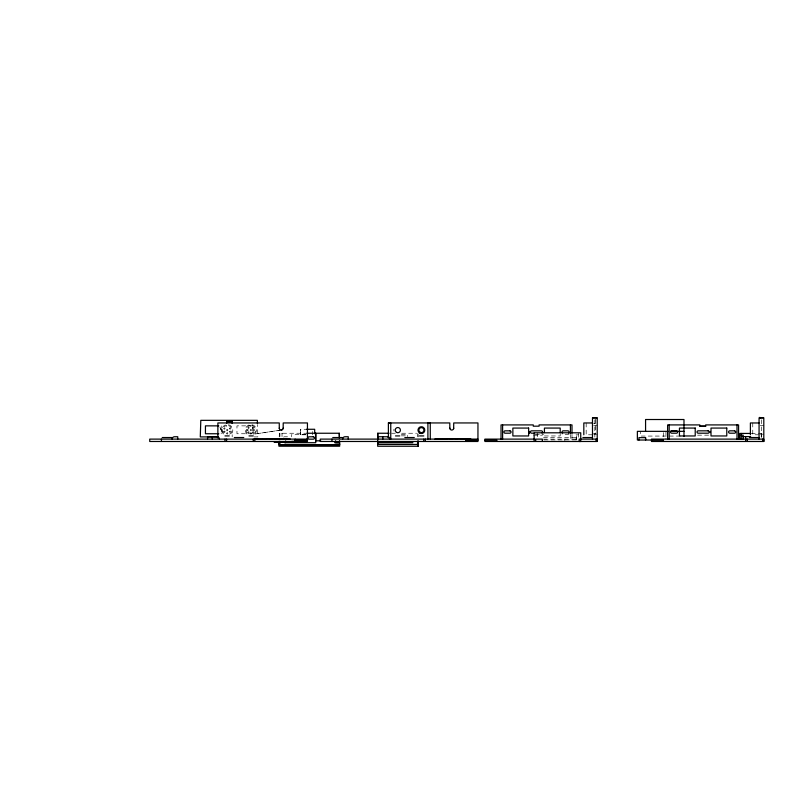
<?xml version="1.0" encoding="UTF-8"?>
<svg xmlns="http://www.w3.org/2000/svg" width="804" height="804" viewBox="0 0 804 804"><rect width="100%" height="100%" fill="white"/><g stroke="black" fill="none" stroke-linecap="round" stroke-linejoin="round"><path stroke-width="0.6" stroke-dasharray="4.02 3.01" d="M282.023 436.632L282.023 433.245L282.023 436.793M308.073 429.276L300.626 429.276L300.636 434.793L308.073 434.793M312.304 434.793L312.304 431.487M300.626 432.19L300.636 434.793L300.636 429.276M279.229 436.964L279.34 433.245L306.093 433.245M246.979 434.029A5.517 5.517 0 0 1 246.979 426.22A5.517 5.517 0 0 1 254.788 426.22A5.517 5.517 0 0 1 254.788 434.029L281.249 430.05M254.788 434.029L280.526 430.16M279.34 433.245L279.923 433.245L279.923 436.703M593.533 423.577L595.643 423.577M593.674 425.487L597.221 425.487M760.252 425.487L763.8 425.487M391.578 433.245L395.337 433.245M401.598 433.245L416.633 433.245M593.533 433.356L595.643 433.356M751.237 433.436L761.468 433.436M593.674 434.16L597.221 434.16M760.252 434.16L763.8 434.16M535.303 434.381L541.434 434.381A2.362 2.362 0 0 0 542.61 434.059M306.073 434.552L291.681 434.552L291.681 436.833M401.307 434.421L407.437 434.421L407.437 436.622M576.006 434.853L578.367 434.853M592.488 434.793L586.176 434.793L586.176 422.964M759.066 434.793L752.765 434.793L752.765 422.964M533.464 435.165L542.087 435.165A2.382 2.382 0 0 0 543.484 433.989M697.581 435.165L708.666 435.165M401.307 435.838L407.437 435.838M680.375 436.069L640.527 436.069L640.527 431.346M254.114 436.904L257.873 436.904L257.501 425.075M543.504 437.537L578.367 437.537L578.367 432.803M543.313 439.115L578.247 439.115M544.107 439.899L578.367 439.899M219.934 427.256L222.537 432.884L219.944 427.366M417.889 433.245L418.01 436.974M417.929 434.421L418 436.793M761.438 419.788L761.438 437.135M761.247 433.436L761.247 437.275M665.963 431.336L665.963 439.024M663.601 432.582L663.601 437.537M595.643 418.824L595.643 434.14M594.849 419.788L594.849 437.135M576.317 439.899L576.317 435.014L576.006 439.899M571.996 434.381L571.996 439.115M570.418 434.381L570.418 439.115M564.8 439.115L564.8 441.476M560.197 433.708L560.197 435.959L544.429 435.959L544.429 433.708M537.283 432.803L537.283 437.537M232.175 434.703L232.175 436.904M221.211 425.859L221.211 433.748M223.411 434.029A5.517 5.517 0 0 1 223.411 426.22A5.517 5.517 0 0 1 231.22 426.22A5.517 5.517 0 0 1 231.22 434.029M229.683 434.22A4.734 4.734 0 0 0 228.537 425.557L227.924 425.477L227.924 426.582L226.698 426.582L226.698 425.477L226.085 425.557A4.734 4.734 0 0 0 224.949 434.22M253.25 434.22A4.734 4.734 0 0 0 252.104 425.557L251.491 425.477L251.491 426.582L250.275 426.582L250.275 425.477L249.662 425.557A4.734 4.734 0 0 0 248.516 434.22M569.111 434.059A2.362 2.362 0 0 1 567.925 434.381L563.192 434.381A2.362 2.362 0 0 1 562.016 434.059M394.01 431.145A3.94 3.94 0 0 1 394.01 429.105M283.631 437.145A1.186 1.186 0 0 1 284.465 436.793L288.686 436.793A1.186 1.186 0 0 1 289.52 437.145M223.743 428.301C224.708 431.316 226.085 426.18 223.743 428.301M223.743 431.547C224.708 434.552 226.085 429.416 223.743 431.547M226.547 429.919C227.522 432.934 228.889 427.798 226.547 429.919M226.547 433.165C227.522 436.18 228.889 431.034 226.547 433.165M229.361 428.301C230.326 431.316 231.703 426.18 229.361 428.301M229.361 431.547C230.326 434.552 231.703 429.416 229.361 431.547M246.878 429.919C247.843 432.934 249.22 427.798 246.878 429.919M247.833 432.21C248.798 435.225 250.175 430.09 247.833 432.21M250.124 429.919C251.089 432.934 252.466 427.798 250.124 429.919M252.416 427.627C253.381 430.642 254.757 425.507 252.416 427.627M252.416 432.21C253.381 435.225 254.757 430.09 252.416 432.21M253.17 429.919C254.134 432.934 255.511 427.798 253.17 429.919M247.843 427.587C248.637 430.653 250.305 425.597 247.843 427.587M250.155 433.065C250.717 436.18 252.757 431.266 250.155 433.065M252.737 425.859L236.969 425.859L236.969 433.748L252.737 433.748L252.737 425.859"/><path stroke-width="1.21" d="M161.443 441.476L161.443 439.115M314.676 433.688L314.676 429.276L306.455 429.276M331.962 441.476L331.962 439.115M335.61 440.813L335.6 442.713L339.549 442.713L339.62 444.753L279.923 444.763L279.923 441.306M417.577 442.713L417.577 444.441L417.577 441.316M534.71 439.115L484.892 439.115L484.892 441.476L597.221 441.476L597.221 439.115L579.161 439.115L579.161 441.476L580.739 441.476L580.739 432.803L534.127 432.803L534.127 441.476M645.572 437.647L645.572 440.019L645.572 437.647L638.949 437.647L638.949 440.019M763.8 441.476L763.8 439.115L651.481 439.115L651.481 441.476L763.8 441.476L763.8 417.819L759.066 417.819L759.066 439.115M389.066 433.245L377.79 433.245L377.679 446.25L418.281 446.25L418.12 440.713M279.038 443.175L278.948 446.22L339.66 446.22L339.499 440.692M278.988 444.763L279.099 441.306M283.149 428.582L283.219 422.944L307.45 422.944L307.44 440.22L295.138 440.22M453.657 428.582L453.727 422.944L477.958 422.944L477.948 440.22L465.647 440.22M217.874 437.868L217.874 422.944L279.269 422.944L279.269 428.08A1.97 1.97 0 0 0 281.249 430.05L281.752 429.979M759.609 417.819L763.478 417.819M278.385 442.391L279.279 442.391M280.204 442.391L281.098 442.391M760.574 417.819L759.559 417.819L759.85 417.346M226.658 421.447L232.175 421.447M226.658 422.371L232.175 422.371M388.392 437.868L388.392 422.944L449.778 422.944L449.848 428.582M592.488 422.964L583.815 422.964L583.815 434.793M759.066 422.964L750.393 422.964L750.393 434.793M218.788 425.859L205.442 425.859L205.442 433.748L218.788 433.748M667.611 439.115L667.611 424.914L699.852 424.914L699.852 426.18L705.691 426.18L705.691 424.914L738.585 424.914L738.585 439.115M699.852 426.18L705.691 426.18M668.044 431.346L637.371 431.346L637.371 440.019L651.773 440.019M670.496 431.346L683.983 431.346M534.077 433.195L531.625 433.195A1.186 1.186 0 0 1 530.449 432.019A1.186 1.186 0 0 1 531.625 430.833L541.434 430.833A1.186 1.186 0 0 1 542.027 433.034M306.806 433.245L339.268 433.245L339.419 438.21M750.634 433.436L739.801 433.436L739.801 439.175M741.218 435.165L743.187 435.165L743.187 439.376M224.979 435.919L229.24 435.919M248.999 435.919L253.29 435.919M395.488 435.919L399.749 435.919M419.507 435.919L423.798 435.919M742.132 436.592L750.614 436.592M217.874 436.753L207.553 436.743L207.553 439.115M388.392 436.753L378.061 436.743L378.061 439.115M217.864 436.904L200.286 436.904L200.799 420.341L257.36 420.341L257.471 423.889M162.237 437.537L171.694 437.537M234.316 437.537L243.763 437.537M332.745 437.537L342.213 437.537M404.824 437.537L414.281 437.537M582.87 437.537L592.327 437.537M749.459 437.537L758.906 437.537M256.627 438.642L254.265 439.115M257.079 438.642L257.551 438.642M266.707 438.642L269.219 438.642M269.511 438.642L271.873 439.115M272.355 438.642L274.867 438.642M277.018 438.642L279.4 439.115M281.299 438.642L283.44 439.115M283.671 438.642L286.184 438.642M437.205 438.642L434.843 439.115M447.285 438.642L449.798 438.642M450.089 438.642L452.451 439.115M452.933 438.642L455.446 438.642M457.597 438.642L460.029 438.642M461.868 438.642L463.988 439.115M464.25 438.642L466.762 438.642M253.23 439.115L253.3 441.476M484.892 440.22L496.882 440.22L496.882 441.476M651.481 440.22L663.461 440.22L663.461 441.476M295.138 440.371L307.44 440.371L307.44 441.476L149.735 441.476L149.735 439.115L307.45 439.115L306.887 439.115M465.647 440.371L477.948 440.371L477.948 441.476L320.243 441.476L320.243 439.115L477.958 439.105L477.395 439.115M320.706 440.813L315.741 440.813L315.741 433.245L315.741 442.702L284.455 442.702M291.681 441.406L306.073 441.406M274.214 442.391L285.651 442.391L283.259 442.391M412.914 442.713L377.79 442.713L377.719 444.441L418.241 444.441M279.923 444.763L339.62 444.753M388.392 422.944L390.754 422.944L390.754 439.115M334.575 442.702L339.549 442.713M279.269 428.08L279.34 428.582M418.191 443.205L418.281 446.25M339.268 433.245L339.409 437.979M762.614 439.115L762.614 441.476M747.318 439.115L747.318 441.476M745.74 439.115L745.74 441.476M745.64 436.592L745.64 439.034M741.218 433.436L741.218 439.376M737.007 424.914L737.007 439.115M683.983 436.461L683.983 419.517L645.572 419.517L645.572 431.346M669.189 424.914L669.189 439.115M597.211 441.476L597.221 417.819L592.488 417.819L592.488 439.115M596.9 417.819L592.98 417.819M596.035 439.115L596.035 441.476M571.996 433.195L571.996 424.914L539.102 424.914L539.102 426.18L533.273 426.18L533.273 424.914L501.033 424.914L501.033 439.115M570.418 424.914L570.418 433.195M560.197 432.582L560.197 428.07L544.429 428.07L544.429 432.582M542.328 441.476L542.328 439.115L535.705 439.115L535.705 441.476M502.611 424.914L502.611 439.115M470.913 439.115L467.245 439.115M465.647 439.115L465.647 441.476M461.245 439.115L460.642 439.115M457.426 439.115L455.928 439.115M446.823 439.115L443.155 439.115M442.491 439.115L438.823 439.115M438.13 439.115L437.657 439.115M430.271 439.115L430.271 422.944L427.899 422.944L427.899 439.115M425.376 439.115L425.376 441.476M423.798 439.115L423.798 441.476M382.794 436.743L382.794 439.115M377.79 433.245L377.79 439.165M348.253 439.115L348.253 436.743L345.027 436.743A2.362 2.362 0 0 0 342.655 439.115M295.138 439.115L295.138 441.476M290.334 439.115L286.666 439.115M285.651 440.914L285.651 442.702M280.666 439.115L280.063 439.115M276.847 439.115L275.36 439.115M266.245 439.115L262.576 439.115M261.913 439.115L258.245 439.115M254.767 438.642L254.868 441.476M232.175 423.467L232.175 421.105L226.658 421.105L226.658 423.467M226.577 439.115L226.577 441.476M224.999 439.115L224.999 441.476M212.286 436.743L212.286 439.115M177.744 439.115L177.744 436.743L174.518 436.743A2.362 2.362 0 0 0 172.146 439.115M217.1 436.743A2.362 2.362 0 0 1 219.462 439.115M283.219 428.08A1.97 1.97 0 0 1 281.249 430.05M710.294 431.406A2.362 2.362 0 0 1 710.294 432.622M562.599 433.034A1.186 1.186 0 0 1 563.192 430.833L567.925 430.833A1.186 1.186 0 0 1 568.518 433.034M529.344 431.406A2.362 2.362 0 0 0 529.344 432.622L529.313 432.783A2.402 2.402 0 0 0 529.374 433.406M387.608 436.743A2.362 2.362 0 0 1 389.97 439.115M453.727 428.07A1.97 1.97 0 0 1 451.758 430.039A1.97 1.97 0 0 1 449.778 428.07M528.63 428.07L512.862 428.07L512.862 435.959L528.63 435.959L528.63 428.07M695.219 428.07L679.44 428.07L679.44 435.959L695.219 435.959L695.219 428.07M726.776 428.07L711.007 428.07L711.007 435.959L726.776 435.959L726.776 428.07M509.867 430.833L505.133 430.833A1.186 1.186 0 0 0 503.947 432.019A1.186 1.186 0 0 0 505.133 433.195L509.867 433.195A1.186 1.186 0 0 0 511.053 432.019A1.186 1.186 0 0 0 509.867 430.833M676.445 430.833L671.712 430.833A1.186 1.186 0 0 0 670.526 432.019A1.186 1.186 0 0 0 671.712 433.195L676.445 433.195A1.186 1.186 0 0 0 677.631 432.019A1.186 1.186 0 0 0 676.445 430.833M708.012 430.833L698.214 430.833A1.186 1.186 0 0 0 697.028 432.019A1.186 1.186 0 0 0 698.214 433.195L708.012 433.195A1.186 1.186 0 0 0 709.198 432.019A1.186 1.186 0 0 0 708.012 430.833M734.504 430.833L729.781 430.833A1.186 1.186 0 0 0 728.595 432.019A1.186 1.186 0 0 0 729.781 433.195L734.504 433.195A1.186 1.186 0 0 0 735.69 432.019A1.186 1.186 0 0 0 734.504 430.833M313.289 436.793L309.068 436.793A1.186 1.186 0 0 0 308.043 438.572L308.233 438.813A1.186 1.186 0 0 0 309.068 439.165L313.289 439.165A1.186 1.186 0 0 0 314.475 437.979A1.186 1.186 0 0 0 313.289 436.793M420.13 432.311A2.523 2.523 0 0 0 423.919 430.12A2.523 2.523 0 0 0 420.13 427.939A2.523 2.523 0 0 0 420.13 432.311M419.698 433.065A3.387 3.387 0 0 0 424.783 430.12A3.387 3.387 0 0 0 419.698 427.185A3.387 3.387 0 0 0 419.698 433.065M396.523 432.381A2.603 2.603 0 0 0 400.422 430.12A2.603 2.603 0 0 0 396.523 427.869A2.603 2.603 0 0 0 396.523 432.381"/></g></svg>
